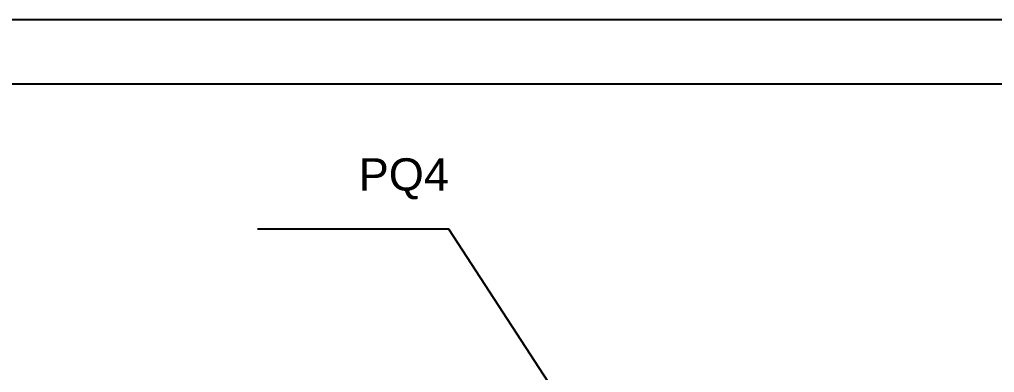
# Model space of a CAD drawing. Header units: millimetres. Extents: x 42452 to 2852333, y -419346 to 834876.
# Drawn here: x 2599941 to 2615055, y 467986 to 473459 of the extents above; entities that cross this region are included whole.
import ezdxf
from ezdxf import colors
from ezdxf.entities.mleader import LeaderData, LeaderLine
from ezdxf.math import Vec2, Vec3

# ---------------------------------------------------------------- set-up
doc = ezdxf.new("R2010")
doc.units = ezdxf.units.MM
doc.layers.add('c_dv_l x_tti-25_Ном._пера__21_Ном._пера__21', color=7, linetype='Continuous', lineweight=30)
doc.layers.add('Шит', color=1, linetype='Continuous', lineweight=30)
doc.styles.get("Standard").update_dxf_attribs({"font": 'arial.ttf'})

msp = doc.modelspace()

# ---------------------------------------------------------------- linework, layer by layer
at = {"layer": 'c_dv_l x_tti-25_Ном._пера__21_Ном._пера__21', "linetype": 'Continuous', "lineweight": 25, "flags": 128}
for points in [[(2591320.97086, 473458.73214), (2674928.52286, 473458.73214), (2674928.52286, 414336.24894), (2591320.97086, 414336.24894)], [(2595302.28286, 472463.40414), (2673933.19486, 472463.40414), (2673933.19486, 415331.57694), (2595302.28286, 415331.57694)]]:
    msp.add_lwpolyline(points, close=True, dxfattribs=at)

# ---------------------------------------------------------------- leaders
at = {"layer": 'Шит', "color": 0, "lineweight": -3}
ml = msp.add_multileader_mtext('Standard', dxfattribs=at)
ml.set_content('{\\fArial|b0|i0|c238|p34;\\C256; \\fArial|b0|i0|c204|p34;\\H0.5x;PQ4}')
ml.set_leader_properties()
ml.build(insert=Vec2(0, 0))
ml.multileader.update_dxf_attribs({"text_left_attachment_type": 6, "text_right_attachment_type": 6, "dogleg_length": 0.36, "arrow_head_size": 0.18})
ctx = ml.context
ctx.base_point, ctx.char_height, ctx.arrow_head_size, ctx.landing_gap_size, ctx.plane_origin = Vec3(2604845.09729, 470207.03713), 1000, 0.18, 0.09, Vec3(2584821.12512, 467341.92888)
ctx.left_attachment, ctx.right_attachment, ctx.text_align_type = 6, 6, 2
notes = []
notes.append((ctx, [(0, (1, 1, 0), (2606597.68367, 470207.03713), (-1, 0), 0.36, [(0, [(2612555.05065, 461061.78627)], 0, [])])]))
ctx.mtext.insert, ctx.mtext.width, ctx.mtext.alignment, ctx.mtext.flow_direction = Vec3(2606597.23367, 471307.03713), 4215.9366736, 3, 5
for ctx, leaders in notes:
    for number, flags, end, landing, length, lines in leaders:
        leader = LeaderData()
        leader.index, (leader.has_last_leader_line, leader.has_dogleg_vector, leader.attachment_direction) = number, flags
        leader.last_leader_point, leader.dogleg_vector, leader.dogleg_length = Vec3(end), Vec3(landing), length
        for number, points, colour, breaks in lines:
            line = LeaderLine()
            line.index, line.vertices, line.color, line.breaks = number, Vec3.list(points), colors.encode_raw_color(colour), breaks
            leader.lines.append(line)
        ctx.leaders.append(leader)

doc.saveas('drawing.dxf')
